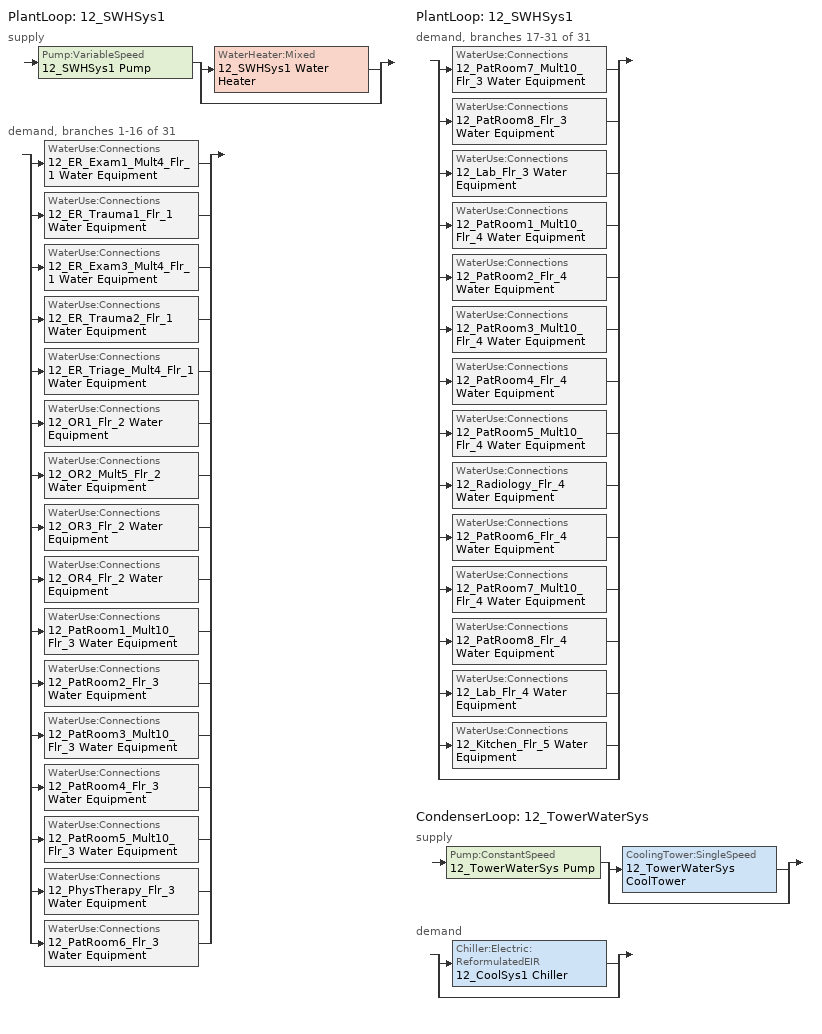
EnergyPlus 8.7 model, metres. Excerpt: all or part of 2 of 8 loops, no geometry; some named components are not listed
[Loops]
PlantLoop '12_SWHSys1'
 supply: Pump:VariableSpeed '12_SWHSys1 Pump' > split
  | WaterHeater:Mixed '12_SWHSys1 Water Heater'
  | bypass
 demand, branches 1-16 of 31: split
  | WaterUse:Connections '12_ER_Exam1_Mult4_Flr_1 Water Equipment'
  | WaterUse:Connections '12_ER_Trauma1_Flr_1 Water Equipment'
  | WaterUse:Connections '12_ER_Exam3_Mult4_Flr_1 Water Equipment'
  | WaterUse:Connections '12_ER_Trauma2_Flr_1 Water Equipment'
  | WaterUse:Connections '12_ER_Triage_Mult4_Flr_1 Water Equipment'
  | WaterUse:Connections '12_OR1_Flr_2 Water Equipment'
  | WaterUse:Connections '12_OR2_Mult5_Flr_2 Water Equipment'
  | WaterUse:Connections '12_OR3_Flr_2 Water Equipment'
  | WaterUse:Connections '12_OR4_Flr_2 Water Equipment'
  | WaterUse:Connections '12_PatRoom1_Mult10_Flr_3 Water Equipment'
  | WaterUse:Connections '12_PatRoom2_Flr_3 Water Equipment'
  | WaterUse:Connections '12_PatRoom3_Mult10_Flr_3 Water Equipment'
  | WaterUse:Connections '12_PatRoom4_Flr_3 Water Equipment'
  | WaterUse:Connections '12_PatRoom5_Mult10_Flr_3 Water Equipment'
  | WaterUse:Connections '12_PhysTherapy_Flr_3 Water Equipment'
  | WaterUse:Connections '12_PatRoom6_Flr_3 Water Equipment'
PlantLoop '12_SWHSys1'
 demand, branches 17-31 of 31: split
  | WaterUse:Connections '12_PatRoom7_Mult10_Flr_3 Water Equipment'
  | WaterUse:Connections '12_PatRoom8_Flr_3 Water Equipment'
  | WaterUse:Connections '12_Lab_Flr_3 Water Equipment'
  | WaterUse:Connections '12_PatRoom1_Mult10_Flr_4 Water Equipment'
  | WaterUse:Connections '12_PatRoom2_Flr_4 Water Equipment'
  | WaterUse:Connections '12_PatRoom3_Mult10_Flr_4 Water Equipment'
  | WaterUse:Connections '12_PatRoom4_Flr_4 Water Equipment'
  | WaterUse:Connections '12_PatRoom5_Mult10_Flr_4 Water Equipment'
  | WaterUse:Connections '12_Radiology_Flr_4 Water Equipment'
  | WaterUse:Connections '12_PatRoom6_Flr_4 Water Equipment'
  | WaterUse:Connections '12_PatRoom7_Mult10_Flr_4 Water Equipment'
  | WaterUse:Connections '12_PatRoom8_Flr_4 Water Equipment'
  | WaterUse:Connections '12_Lab_Flr_4 Water Equipment'
  | WaterUse:Connections '12_Kitchen_Flr_5 Water Equipment'
  | bypass
CondenserLoop '12_TowerWaterSys'
 supply: Pump:ConstantSpeed '12_TowerWaterSys Pump' > split
  | CoolingTower:SingleSpeed '12_TowerWaterSys CoolTower'
  | bypass
 demand: split
  | Chiller:Electric:ReformulatedEIR '12_CoolSys1 Chiller'
  | bypass
[SetpointManager:Scheduled]
12_SWHSys1 Loop Setpoint Manager: Control Variable=Temperature; Schedule=12_SWHSys1-Loop-Temp-Schedule; Setpoint Node or NodeList=12_SWHSys1 Supply Outlet Node
[CoolingTower:SingleSpeed]
12_TowerWaterSys CoolTower: Design Water Flow Rate {m3/s}=AUTOSIZE; Design Air Flow Rate {m3/s}=AUTOSIZE; Design Fan Power {W}=AUTOSIZE; Design U-Factor Times Area Value {W/K}=AUTOSIZE; Free Convection Air Flow Rate {m3/s}=autocalculate; Free Convection U-Factor Times Area Value {W/K}=autocalculate; Performance Input Method=UFactorTimesAreaAndDesignWaterFlowRate; Evaporation Loss Mode=SaturatedExit; Drift Loss Percent {percent}=0.008; Blowdown Calculation Mode=ConcentrationRatio; Blowdown Concentration Ratio=3; Capacity Control=FanCycling; Sizing Factor=1
[Pump:ConstantSpeed]
12_TowerWaterSys Pump: Design Flow Rate {m3/s}=AUTOSIZE; Design Pump Head {Pa}=179352; Design Power Consumption {W}=AUTOSIZE; Motor Efficiency=0.87; Fraction of Motor Inefficiencies to Fluid Stream=0; Pump Control Type=Intermittent
[Pump:VariableSpeed]
12_SWHSys1 Pump: Design Maximum Flow Rate {m3/s}=AUTOSIZE; Design Pump Head {Pa}=179352; Design Power Consumption {W}=AUTOSIZE; Motor Efficiency=0.9; Fraction of Motor Inefficiencies to Fluid Stream=0; Coefficient 1 of the Part Load Performance Curve=0; Coefficient 2 of the Part Load Performance Curve=1; Coefficient 3 of the Part Load Performance Curve=0; Coefficient 4 of the Part Load Performance Curve=0; Design Minimum Flow Rate {m3/s}=0; Pump Control Type=Intermittent
[PlantEquipmentList]
12_SWHSys1 Equipment List: 12_SWHSys1 Water Heater
[Sizing:Plant]
Name | Loop Type | Design Loop Exit Temperature {C} | Loop Design Temperature Difference {deltaC}
12_TowerWaterSys | CONDENSER | 29.4 | 5.6
12_SWHSys1 | Heating | 60 | 5
[PlantEquipmentOperationSchemes]
12_SWHSys1 Loop Operation Scheme List: Control Scheme 1=12_SWHSys1 Operation Scheme; Control Scheme 1 Schedule=12_PlantOnSched
[CondenserEquipmentOperationSchemes]
12_TowerWaterSys Loop Operation Scheme List: Control Scheme 1=12_TowerWaterSys Operation Scheme; Control Scheme 1 Schedule=12_PlantOnSched
[CondenserEquipmentList]
12_TowerWaterSys Equipment List: 12_TowerWaterSys CoolTower
[PlantEquipmentOperation:HeatingLoad]
12_SWHSys1 Operation Scheme: Load Range 1 Lower Limit {W}=0; Load Range 1 Upper Limit {W}=1000000000000000; Range 1 Equipment List=12_SWHSys1 Equipment List
[PlantEquipmentOperation:CoolingLoad]
12_TowerWaterSys Operation Scheme: Load Range 1 Lower Limit {W}=0; Load Range 1 Upper Limit {W}=1000000000000; Range 1 Equipment List=12_TowerWaterSys Equipment List
[PlantLoop]
12_SWHSys1: Fluid Type=Water; Plant Equipment Operation Scheme=12_SWHSys1 Loop Operation Scheme List; Maximum Loop Temperature {C}=60; Minimum Loop Temperature {C}=10; Maximum Loop Flow Rate {m3/s}=AUTOSIZE; Minimum Loop Flow Rate {m3/s}=0; Plant Loop Volume {m3}=AUTOSIZE; Load Distribution Scheme=Optimal
[CondenserLoop]
12_TowerWaterSys: Fluid Type=Water; Condenser Equipment Operation Scheme=12_TowerWaterSys Loop Operation Scheme List; Maximum Loop Temperature {C}=80; Minimum Loop Temperature {C}=5; Maximum Loop Flow Rate {m3/s}=AUTOSIZE; Minimum Loop Flow Rate {m3/s}=0; Condenser Loop Volume {m3}=AUTOSIZE; Load Distribution Scheme=SequentialLoad
[SetpointManager:FollowOutdoorAirTemperature]
12_MyCondenserControl: Control Variable=Temperature; Reference Temperature Type=OutdoorAirWetBulb; Offset Temperature Difference {deltaC}=0; Maximum Setpoint Temperature {C}=80; Minimum Setpoint Temperature {C}=5; Setpoint Node or NodeList=12_TowerWaterSys Supply Outlet Node
[WaterHeater:Mixed]
12_SWHSys1 Water Heater: Tank Volume {m3}=3; Setpoint Temperature Schedule=12_SWHSys1 Water Heater Setpoint Temperature Schedule Name; Deadband Temperature Difference {deltaC}=2; Maximum Temperature Limit {C}=82.2222; Heater Control Type=Cycle; Heater Maximum Capacity {W}=845000; Heater Fuel Type=NATURALGAS; Heater Thermal Efficiency=0.8; Off Cycle Parasitic Fuel Consumption Rate {W}=20; Off Cycle Parasitic Fuel Type=NATURALGAS; Off Cycle Parasitic Heat Fraction to Tank=0.8; On Cycle Parasitic Fuel Type=NATURALGAS; Ambient Temperature Indicator=SCHEDULE; Ambient Temperature Schedule=12_SWHSys1 Water Heater Ambient Temperature Schedule Name; Off Cycle Loss Coefficient to Ambient Temperature {W/K}=6; On Cycle Loss Coefficient to Ambient Temperature {W/K}=6; Use Side Effectiveness=1; Source Side Effectiveness=1; Use Side Design Flow Rate {m3/s}=AUTOSIZE; Source Side Design Flow Rate {m3/s}=AUTOSIZE; Indirect Water Heating Recovery Time {hr}=1.5
[WaterUse:Equipment] Target Temperature Schedule=12_Water Equipment Temp Sched; Hot Water Supply Temperature Schedule=12_Water Equipment Hot Supply Temp Sched; Sensible Fraction Schedule=12_Water Equipment Sensible fract sched; Latent Fraction Schedule=12_Water Equipment Latent fract sched
Name | Peak Flow Rate {m3/s} | Flow Rate Fraction Schedule | Zone
12_ER_Exam1_Mult4_Flr_1 Water Equipment | 1.0556e-06 | 12_BLDG_SWH_EXTD_SCH | 12_ER_Exam1_Mult4_Flr_1
12_ER_Exam3_Mult4_Flr_1 Water Equipment | 1.0556e-06 | 12_BLDG_SWH_EXTD_SCH | 12_ER_Exam3_Mult4_Flr_1
12_ER_Trauma1_Flr_1 Water Equipment | 1.0556e-06 | 12_BLDG_SWH_EXTD_SCH | 12_ER_Trauma1_Flr_1
12_ER_Trauma2_Flr_1 Water Equipment | 1.0556e-06 | 12_BLDG_SWH_EXTD_SCH | 12_ER_Trauma2_Flr_1
12_ER_Triage_Mult4_Flr_1 Water Equipment | 1.0556e-06 | 12_BLDG_SWH_EXTD_SCH | 12_ER_Triage_Mult4_Flr_1
12_Kitchen_Flr_5 Water Equipment | 0.0001577 | 12_BLDG_SWH_EXTD_SCH | 12_Kitchen_Flr_5
12_Lab_Flr_3 Water Equipment | 2.1111e-06 | 12_BLDG_SWH_SCH | 12_Lab_Flr_3
12_Lab_Flr_4 Water Equipment | 2.1111e-06 | 12_BLDG_SWH_SCH | 12_Lab_Flr_4
12_OR1_Flr_2 Water Equipment | 2.1111e-06 | 12_BLDG_SWH_SCH | 12_OR1_Flr_2
12_OR2_Mult5_Flr_2 Water Equipment | 2.1111e-06 | 12_BLDG_SWH_SCH | 12_OR2_Mult5_Flr_2
12_OR3_Flr_2 Water Equipment | 2.1111e-06 | 12_BLDG_SWH_SCH | 12_OR3_Flr_2
12_OR4_Flr_2 Water Equipment | 2.1111e-06 | 12_BLDG_SWH_SCH | 12_OR4_Flr_2
12_PatRoom1_Mult10_Flr_3 Water Equipment | 1.0556e-06 | 12_BLDG_SWH_EXTD_SCH | 12_PatRoom1_Mult10_Flr_3
12_PatRoom1_Mult10_Flr_4 Water Equipment | 1.0556e-06 | 12_BLDG_SWH_EXTD_SCH | 12_PatRoom1_Mult10_Flr_4
12_PatRoom2_Flr_3 Water Equipment | 1.0556e-06 | 12_BLDG_SWH_EXTD_SCH | 12_PatRoom2_Flr_3
12_PatRoom2_Flr_4 Water Equipment | 1.0556e-06 | 12_BLDG_SWH_EXTD_SCH | 12_PatRoom2_Flr_4
12_PatRoom3_Mult10_Flr_3 Water Equipment | 1.0556e-06 | 12_BLDG_SWH_EXTD_SCH | 12_PatRoom3_Mult10_Flr_3
12_PatRoom3_Mult10_Flr_4 Water Equipment | 1.0556e-06 | 12_BLDG_SWH_EXTD_SCH | 12_PatRoom3_Mult10_Flr_4
12_PatRoom4_Flr_3 Water Equipment | 1.0556e-06 | 12_BLDG_SWH_EXTD_SCH | 12_PatRoom4_Flr_3
12_PatRoom4_Flr_4 Water Equipment | 1.0556e-06 | 12_BLDG_SWH_EXTD_SCH | 12_PatRoom4_Flr_4
12_PatRoom5_Mult10_Flr_3 Water Equipment | 1.0556e-06 | 12_BLDG_SWH_EXTD_SCH | 12_PatRoom5_Mult10_Flr_3
12_PatRoom5_Mult10_Flr_4 Water Equipment | 1.0556e-06 | 12_BLDG_SWH_EXTD_SCH | 12_PatRoom5_Mult10_Flr_4
12_PatRoom6_Flr_3 Water Equipment | 1.0556e-06 | 12_BLDG_SWH_EXTD_SCH | 12_PatRoom6_Flr_3
12_PatRoom6_Flr_4 Water Equipment | 1.0556e-06 | 12_BLDG_SWH_EXTD_SCH | 12_PatRoom6_Flr_4
12_PatRoom7_Mult10_Flr_3 Water Equipment | 1.0556e-06 | 12_BLDG_SWH_EXTD_SCH | 12_PatRoom7_Mult10_Flr_3
12_PatRoom7_Mult10_Flr_4 Water Equipment | 1.0556e-06 | 12_BLDG_SWH_EXTD_SCH | 12_PatRoom7_Mult10_Flr_4
12_PatRoom8_Flr_3 Water Equipment | 1.0556e-06 | 12_BLDG_SWH_EXTD_SCH | 12_PatRoom8_Flr_3
12_PatRoom8_Flr_4 Water Equipment | 1.0556e-06 | 12_BLDG_SWH_EXTD_SCH | 12_PatRoom8_Flr_4
12_PhysTherapy_Flr_3 Water Equipment | 1.0556e-06 | 12_BLDG_SWH_SCH | 12_PhysTherapy_Flr_3
12_Radiology_Flr_4 Water Equipment | 1.0556e-06 | 12_BLDG_SWH_EXTD_SCH | 12_Radiology_Flr_4
[WaterUse:Connections]
Name | Water Use Equipment 1
12_ER_Exam1_Mult4_Flr_1 Water Equipment | 12_ER_Exam1_Mult4_Flr_1 Water Equipment
12_ER_Exam3_Mult4_Flr_1 Water Equipment | 12_ER_Exam3_Mult4_Flr_1 Water Equipment
12_ER_Trauma1_Flr_1 Water Equipment | 12_ER_Trauma1_Flr_1 Water Equipment
12_ER_Trauma2_Flr_1 Water Equipment | 12_ER_Trauma2_Flr_1 Water Equipment
12_ER_Triage_Mult4_Flr_1 Water Equipment | 12_ER_Triage_Mult4_Flr_1 Water Equipment
12_Kitchen_Flr_5 Water Equipment | 12_Kitchen_Flr_5 Water Equipment
12_Lab_Flr_3 Water Equipment | 12_Lab_Flr_3 Water Equipment
12_Lab_Flr_4 Water Equipment | 12_Lab_Flr_4 Water Equipment
12_OR1_Flr_2 Water Equipment | 12_OR1_Flr_2 Water Equipment
12_OR2_Mult5_Flr_2 Water Equipment | 12_OR2_Mult5_Flr_2 Water Equipment
12_OR3_Flr_2 Water Equipment | 12_OR3_Flr_2 Water Equipment
12_OR4_Flr_2 Water Equipment | 12_OR4_Flr_2 Water Equipment
12_PatRoom1_Mult10_Flr_3 Water Equipment | 12_PatRoom1_Mult10_Flr_3 Water Equipment
12_PatRoom1_Mult10_Flr_4 Water Equipment | 12_PatRoom1_Mult10_Flr_4 Water Equipment
12_PatRoom2_Flr_3 Water Equipment | 12_PatRoom2_Flr_3 Water Equipment
12_PatRoom2_Flr_4 Water Equipment | 12_PatRoom2_Flr_4 Water Equipment
12_PatRoom3_Mult10_Flr_3 Water Equipment | 12_PatRoom3_Mult10_Flr_3 Water Equipment
12_PatRoom3_Mult10_Flr_4 Water Equipment | 12_PatRoom3_Mult10_Flr_4 Water Equipment
12_PatRoom4_Flr_3 Water Equipment | 12_PatRoom4_Flr_3 Water Equipment
12_PatRoom4_Flr_4 Water Equipment | 12_PatRoom4_Flr_4 Water Equipment
12_PatRoom5_Mult10_Flr_3 Water Equipment | 12_PatRoom5_Mult10_Flr_3 Water Equipment
12_PatRoom5_Mult10_Flr_4 Water Equipment | 12_PatRoom5_Mult10_Flr_4 Water Equipment
12_PatRoom6_Flr_3 Water Equipment | 12_PatRoom6_Flr_3 Water Equipment
12_PatRoom6_Flr_4 Water Equipment | 12_PatRoom6_Flr_4 Water Equipment
12_PatRoom7_Mult10_Flr_3 Water Equipment | 12_PatRoom7_Mult10_Flr_3 Water Equipment
12_PatRoom7_Mult10_Flr_4 Water Equipment | 12_PatRoom7_Mult10_Flr_4 Water Equipment
12_PatRoom8_Flr_3 Water Equipment | 12_PatRoom8_Flr_3 Water Equipment
12_PatRoom8_Flr_4 Water Equipment | 12_PatRoom8_Flr_4 Water Equipment
12_PhysTherapy_Flr_3 Water Equipment | 12_PhysTherapy_Flr_3 Water Equipment
12_Radiology_Flr_4 Water Equipment | 12_Radiology_Flr_4 Water Equipment
[Schedule:Compact]
12_PlantOnSched: Through: 12/31, For: AllDays, Until: 24:00, 1
12_BLDG_SWH_EXTD_SCH: Through: 12/31, For: Weekdays SummerDesignDay, Until: 07:00, 0.3, Until: 08:00, 0.5, Until: 09:00, 0.58, Until: 10:00, 0.66, Until: 11:00, 0.78, Until: 12:00, 0.82, Until: 13:00, 0.71, Until: 14:00, 0.82, Until: 15:00, 0.78, Until: 16:00, 0.74, Until: 17:00, 0.63, Until: 18:00, 0.41, Until: 21:00, 0.35, Until: 24:00, 0.3, For: AllOtherDays, Until: 08:00, 0.3, Until: 09:00, 0.4, Until: 10:00, 0.5, Until: 17:00, 0.6, Until: 18:00, 0.5, Until: 24:00, 0.3
12_BLDG_SWH_SCH: Through: 12/31, For: Weekdays SummerDesignDay, Until: 07:00, 0.01, Until: 08:00, 0.17, Until: 09:00, 0.58, Until: 10:00, 0.66, Until: 11:00, 0.78, Until: 12:00, 0.82, Until: 13:00, 0.71, Until: 14:00, 0.82, Until: 15:00, 0.78, Until: 16:00, 0.74, Until: 17:00, 0.63, Until: 18:00, 0.41, Until: 21:00, 0.18, Until: 22:00, 0.1, Until: 24:00, 0.01, For: Saturday WinterDesignDay, Until: 08:00, 0.01, Until: 09:00, 0.2, Until: 10:00, 0.28, Until: 12:00, 0.3, Until: 14:00, 0.24, Until: 17:00, 0.23, Until: 18:00, 0.1, Until: 24:00, 0.01, For: Sunday Holidays AllOtherDays, Until: 24:00, 0.01
12_Water Equipment Hot Supply Temp Sched; 12_Water Equipment Temp Sched: Through: 12/31, For: AllDays, Until: 24:00, 49
12_Water Equipment Latent fract sched: Through: 12/31, For: AllDays, Until: 24:00, 0.05
12_Water Equipment Sensible fract sched: Through: 12/31, For: AllDays, Until: 24:00, 0.2
12_SWHSys1 Water Heater Ambient Temperature Schedule Name: Through: 12/31, For: AllDays, Until: 24:00, 22
12_SWHSys1 Water Heater Setpoint Temperature Schedule Name; 12_SWHSys1-Loop-Temp-Schedule: Through: 12/31, For: AllDays, Until: 24:00, 60
